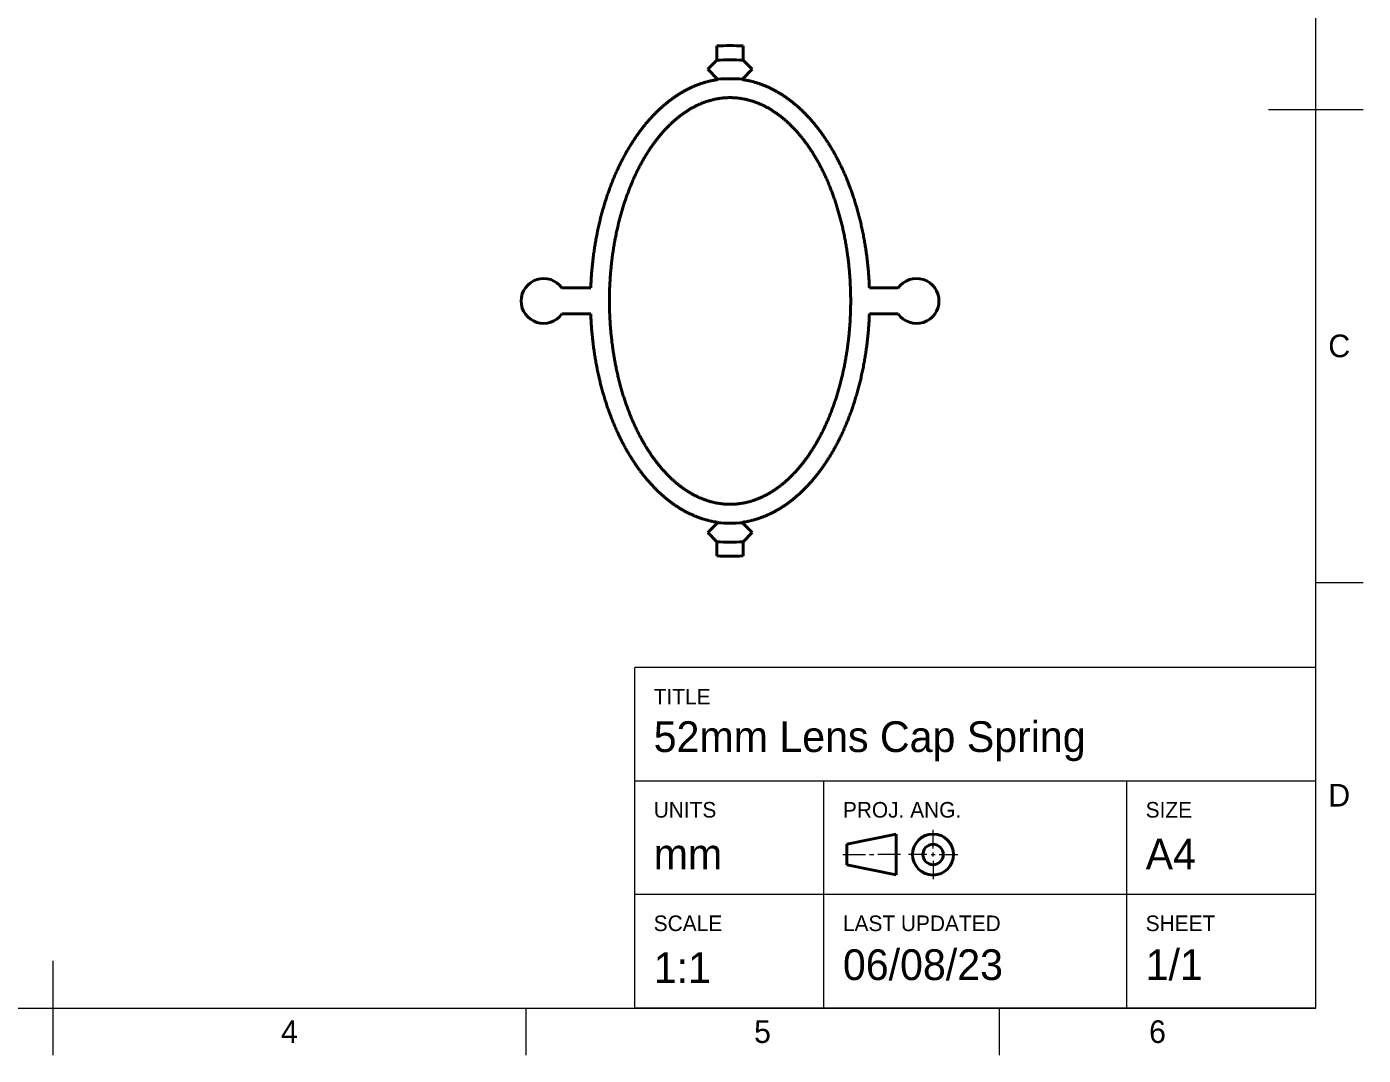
# Model space of a CAD drawing. Header units: millimetres. Extents: x 15 to 292, y 5 to 205.
# Drawn here: x 150.7 to 292, y 5 to 113.8 of the extents above; entities that cross this region are included whole.
import ezdxf

# ---------------------------------------------------------------- set-up
doc = ezdxf.new("R2010")
doc.units = ezdxf.units.MM
doc.layers.add('Border', color=7, linetype='Continuous')
doc.layers.add('Geometries', color=7, linetype='Continuous')
doc.styles.add('Shapr0', font='txt', dxfattribs={"height": 2.3925})
doc.styles.add('Shapr1', font='txt', dxfattribs={"height": 2.3925})

# ---------------------------------------------------------------- blocks, each defined once
blk = doc.blocks.new('*U12')
at = {"layer": 'Border', "linetype": 'Continuous', "lineweight": 15}
for p, q in [((287, 46), (215, 46)), ((215, 10), (215, 46)), ((287, 10), (287, 46)), ((287, 34), (215, 34)), ((235, 10), (235, 34)), ((267, 10), (267, 34)), ((246.53, 26.88), (246.53, 28.83)), ((237, 26.23), (239.38, 26.23)), ((239.82, 26.23), (240.25, 26.23)), ((243.07, 26.23), (240.68, 26.23)), ((245.88, 26.23), (243.93, 26.23)), ((246.32, 26.23), (246.75, 26.23)), ((246.53, 26.02), (246.53, 26.45)), ((246.53, 25.58), (246.53, 23.63)), ((247.18, 26.23), (249.13, 26.23)), ((287, 22), (215, 22)), ((287, 10), (215, 10))]:
    blk.add_line(p, q, dxfattribs=at)
at = {"layer": 'Border', "linetype": 'Continuous', "lineweight": 40}
for p, q in [((237.43, 27.32), (242.63, 28.4)), ((242.63, 28.4), (242.63, 24.07)), ((237.43, 27.32), (237.43, 25.15)), ((237.43, 25.15), (242.63, 24.07))]:
    blk.add_line(p, q, dxfattribs=at)
for radius in [2.17, 1.08]:
    blk.add_circle((246.53, 26.23), radius, dxfattribs=at)

msp = doc.modelspace()

# ---------------------------------------------------------------- linework, layer by layer
at = {"layer": 'Border', "linetype": 'Continuous', "lineweight": 15}
for p, q in [((287, 10), (287, 200)), ((282, 105), (292, 105)), ((287, 55), (292, 55)), ((153.5, 15), (153.5, 5)), ((20, 10), (287, 10)), ((203.5, 10), (203.5, 5)), ((253.5, 10), (253.5, 5))]:
    msp.add_line(p, q, dxfattribs=at)
at = {"layer": 'Geometries', "linetype": 'Continuous', "lineweight": 40}
for p, q in [((223.679, 110.231), (223.679, 111.733)), ((226.462, 110.231), (226.462, 111.733)), ((222.717, 109.269), (223.679, 110.231)), ((227.424, 109.269), (226.462, 110.231)), ((222.717, 109.269), (223.754, 108.232)), ((227.424, 109.269), (226.387, 108.232)), ((223.754, 108.232), (223.754, 108.176)), ((226.387, 108.232), (226.387, 108.176)), ((207.297, 86.144), (210.346, 86.144)), ((242.844, 86.144), (239.795, 86.144)), ((207.297, 83.394), (210.346, 83.394)), ((242.844, 83.394), (239.795, 83.394)), ((222.717, 60.269), (223.754, 61.306)), ((223.754, 61.306), (223.754, 61.363)), ((226.387, 61.306), (226.387, 61.363)), ((227.424, 60.269), (226.387, 61.306)), ((222.717, 60.269), (223.679, 59.307)), ((227.424, 60.269), (226.462, 59.307)), ((223.679, 59.307), (223.679, 57.805)), ((226.462, 59.307), (226.462, 57.805))]:
    msp.add_line(p, q, dxfattribs=at)
at = {"layer": 'Geometries', "linetype": 'Continuous', "lineweight": 40, "flags": 128}
for points in [[(210.346, 86.144), (210.352, 86.304), (210.359, 86.464), (210.366, 86.624), (210.375, 86.783), (210.384, 86.943), (210.393, 87.102), (210.404, 87.261), (210.414, 87.42), (210.427, 87.586), (210.44, 87.752), (210.453, 87.918), (210.468, 88.084), (210.483, 88.249), (210.499, 88.414), (210.516, 88.579), (210.533, 88.744), (210.551, 88.908), (210.57, 89.072), (210.589, 89.236), (210.609, 89.399), (210.629, 89.553), (210.649, 89.706), (210.67, 89.859), (210.692, 90.011), (210.714, 90.164), (210.735, 90.302), (210.756, 90.44), (210.778, 90.577), (210.8, 90.715), (210.823, 90.851), (210.846, 90.988), (210.87, 91.124), (210.897, 91.274), (210.924, 91.423), (210.952, 91.571), (210.98, 91.719), (211.009, 91.867), (211.039, 92.014), (211.069, 92.161), (211.1, 92.308), (211.131, 92.453), (211.163, 92.599), (211.195, 92.741), (211.227, 92.883), (211.26, 93.024), (211.294, 93.165), (211.325, 93.295), (211.357, 93.424), (211.389, 93.553), (211.422, 93.682), (211.455, 93.81), (211.489, 93.937), (211.523, 94.064), (211.561, 94.204), (211.6, 94.342), (211.639, 94.48), (211.678, 94.618), (211.718, 94.755), (211.759, 94.891), (211.8, 95.027), (211.841, 95.162), (211.883, 95.296), (211.925, 95.43), (211.968, 95.561), (212.01, 95.691), (212.053, 95.821), (212.097, 95.95), (212.134, 96.058), (212.171, 96.167), (212.209, 96.275), (212.247, 96.382), (212.286, 96.489), (212.324, 96.596), (212.37, 96.721), (212.417, 96.845), (212.464, 96.969), (212.511, 97.092), (212.553, 97.201), (212.596, 97.31), (212.639, 97.418), (212.683, 97.526), (212.726, 97.633), (212.77, 97.739), (212.815, 97.845), (212.859, 97.95), (212.906, 98.059), (212.952, 98.167), (212.999, 98.275), (213.047, 98.381), (213.094, 98.488), (213.142, 98.593), (213.191, 98.698), (213.235, 98.794), (213.28, 98.889), (213.325, 98.984), (213.37, 99.078), (213.415, 99.172), (213.461, 99.265), (213.506, 99.357), (213.552, 99.449), (213.599, 99.541), (213.645, 99.632), (213.692, 99.722), (213.738, 99.812), (213.794, 99.918), (213.849, 100.022), (213.905, 100.126), (213.962, 100.229), (214.009, 100.316), (214.058, 100.402), (214.106, 100.488), (214.154, 100.573), (214.203, 100.658), (214.251, 100.742), (214.309, 100.841), (214.367, 100.939), (214.425, 101.036), (214.483, 101.132), (214.536, 101.217), (214.588, 101.302), (214.64, 101.386), (214.693, 101.47), (214.746, 101.553), (214.799, 101.635), (214.852, 101.717), (214.905, 101.798), (214.966, 101.89), (215.028, 101.981), (215.089, 102.071), (215.15, 102.161), (215.212, 102.249), (215.273, 102.336), (215.333, 102.421), (215.394, 102.506), (215.455, 102.59), (215.518, 102.675), (215.581, 102.76), (215.643, 102.843), (215.706, 102.926), (215.769, 103.008), (215.832, 103.089), (215.895, 103.17), (215.959, 103.249), (216.022, 103.328), (216.086, 103.407), (216.149, 103.484), (216.213, 103.561), (216.277, 103.637), (216.341, 103.712), (216.399, 103.78), (216.458, 103.848), (216.517, 103.915), (216.576, 103.981), (216.635, 104.047), (216.694, 104.112), (216.752, 104.176), (216.81, 104.239), (216.869, 104.301), (216.927, 104.363), (216.986, 104.425), (217.044, 104.486), (217.103, 104.546), (217.167, 104.611), (217.232, 104.676), (217.296, 104.74), (217.361, 104.804), (217.425, 104.866), (217.49, 104.928), (217.554, 104.99), (217.619, 105.05), (217.684, 105.11), (217.748, 105.169), (217.812, 105.227), (217.875, 105.283), (217.938, 105.34), (218.002, 105.395), (218.066, 105.451), (218.131, 105.506), (218.195, 105.561), (218.26, 105.614), (218.324, 105.667), (218.388, 105.719), (218.451, 105.77), (218.514, 105.82), (218.577, 105.87), (218.642, 105.92), (218.706, 105.969), (218.77, 106.018), (218.834, 106.066), (218.899, 106.113), (218.963, 106.16), (219.027, 106.206), (219.091, 106.252), (219.155, 106.297), (219.218, 106.341), (219.282, 106.384), (219.346, 106.427), (219.408, 106.469), (219.471, 106.51), (219.533, 106.55), (219.595, 106.59), (219.658, 106.63), (219.722, 106.67), (219.785, 106.709), (219.848, 106.747), (219.911, 106.785), (219.974, 106.822), (220.037, 106.859), (220.11, 106.901), (220.183, 106.942), (220.256, 106.982), (220.329, 107.022), (220.402, 107.061), (220.474, 107.099), (220.542, 107.135), (220.611, 107.169), (220.679, 107.203), (220.746, 107.237), (220.814, 107.27), (220.882, 107.302), (220.951, 107.334), (221.019, 107.365), (221.087, 107.396), (221.154, 107.426), (221.222, 107.455), (221.29, 107.484), (221.357, 107.512), (221.427, 107.541), (221.497, 107.569), (221.567, 107.597), (221.637, 107.624), (221.707, 107.65), (221.776, 107.676), (221.845, 107.701), (221.914, 107.725), (221.983, 107.749), (222.052, 107.772), (222.12, 107.794), (222.188, 107.816), (222.253, 107.837), (222.317, 107.856), (222.38, 107.875), (222.444, 107.894), (222.507, 107.912), (222.575, 107.93), (222.641, 107.949), (222.708, 107.966), (222.775, 107.983), (222.841, 107.999), (222.907, 108.015), (222.969, 108.03), (223.031, 108.044), (223.093, 108.057), (223.154, 108.07), (223.215, 108.083), (223.284, 108.096), (223.351, 108.109), (223.419, 108.122), (223.487, 108.133), (223.554, 108.145), (223.621, 108.156), (223.688, 108.166), (223.754, 108.176)], [(239.795, 86.144), (239.789, 86.304), (239.782, 86.464), (239.774, 86.624), (239.766, 86.783), (239.757, 86.943), (239.748, 87.102), (239.737, 87.261), (239.726, 87.42), (239.714, 87.586), (239.701, 87.752), (239.687, 87.918), (239.673, 88.084), (239.658, 88.249), (239.642, 88.414), (239.625, 88.579), (239.608, 88.744), (239.59, 88.908), (239.571, 89.072), (239.552, 89.236), (239.531, 89.399), (239.512, 89.553), (239.491, 89.706), (239.47, 89.859), (239.449, 90.011), (239.426, 90.164), (239.406, 90.302), (239.385, 90.44), (239.363, 90.577), (239.341, 90.715), (239.318, 90.851), (239.295, 90.988), (239.271, 91.124), (239.244, 91.274), (239.217, 91.423), (239.189, 91.571), (239.161, 91.719), (239.131, 91.867), (239.102, 92.014), (239.072, 92.161), (239.041, 92.308), (239.01, 92.453), (238.978, 92.599), (238.946, 92.741), (238.913, 92.883), (238.88, 93.024), (238.847, 93.165), (238.816, 93.295), (238.784, 93.424), (238.751, 93.553), (238.718, 93.682), (238.685, 93.81), (238.652, 93.937), (238.618, 94.064), (238.58, 94.204), (238.541, 94.342), (238.502, 94.48), (238.463, 94.618), (238.423, 94.755), (238.382, 94.891), (238.341, 95.027), (238.3, 95.162), (238.258, 95.296), (238.215, 95.43), (238.173, 95.561), (238.131, 95.691), (238.088, 95.821), (238.044, 95.95), (238.007, 96.058), (237.969, 96.167), (237.932, 96.275), (237.893, 96.382), (237.855, 96.489), (237.816, 96.596), (237.77, 96.721), (237.724, 96.845), (237.677, 96.969), (237.63, 97.092), (237.587, 97.201), (237.545, 97.31), (237.502, 97.418), (237.458, 97.526), (237.414, 97.633), (237.37, 97.739), (237.326, 97.845), (237.282, 97.95), (237.235, 98.059), (237.188, 98.167), (237.141, 98.275), (237.094, 98.381), (237.046, 98.488), (236.998, 98.593), (236.95, 98.698), (236.906, 98.794), (236.861, 98.889), (236.816, 98.984), (236.771, 99.078), (236.726, 99.172), (236.68, 99.265), (236.634, 99.357), (236.588, 99.449), (236.542, 99.541), (236.496, 99.632), (236.449, 99.722), (236.402, 99.812), (236.347, 99.918), (236.291, 100.022), (236.235, 100.126), (236.179, 100.229), (236.131, 100.316), (236.083, 100.402), (236.035, 100.488), (235.987, 100.573), (235.938, 100.658), (235.889, 100.742), (235.832, 100.841), (235.774, 100.939), (235.716, 101.036), (235.657, 101.132), (235.605, 101.217), (235.553, 101.302), (235.5, 101.386), (235.448, 101.47), (235.395, 101.553), (235.342, 101.635), (235.289, 101.717), (235.235, 101.798), (235.174, 101.89), (235.113, 101.981), (235.052, 102.071), (234.99, 102.161), (234.929, 102.249), (234.868, 102.336), (234.807, 102.421), (234.746, 102.506), (234.685, 102.59), (234.623, 102.675), (234.56, 102.76), (234.497, 102.843), (234.435, 102.926), (234.372, 103.008), (234.308, 103.089), (234.245, 103.17), (234.182, 103.249), (234.118, 103.328), (234.055, 103.407), (233.991, 103.484), (233.928, 103.561), (233.864, 103.637), (233.8, 103.712), (233.741, 103.78), (233.683, 103.848), (233.624, 103.915), (233.565, 103.981), (233.506, 104.047), (233.447, 104.112), (233.389, 104.176), (233.33, 104.239), (233.272, 104.301), (233.214, 104.363), (233.155, 104.425), (233.097, 104.486), (233.038, 104.546), (232.974, 104.611), (232.909, 104.676), (232.845, 104.74), (232.78, 104.804), (232.715, 104.866), (232.651, 104.928), (232.586, 104.99), (232.522, 105.05), (232.457, 105.11), (232.393, 105.169), (232.329, 105.227), (232.266, 105.283), (232.202, 105.34), (232.139, 105.395), (232.074, 105.451), (232.01, 105.506), (231.945, 105.561), (231.881, 105.614), (231.816, 105.667), (231.753, 105.719), (231.69, 105.77), (231.627, 105.82), (231.564, 105.87), (231.499, 105.92), (231.435, 105.969), (231.371, 106.018), (231.306, 106.066), (231.242, 106.113), (231.178, 106.16), (231.114, 106.206), (231.05, 106.252), (230.986, 106.297), (230.922, 106.341), (230.859, 106.384), (230.795, 106.427), (230.732, 106.469), (230.67, 106.51), (230.608, 106.55), (230.546, 106.59), (230.482, 106.63), (230.419, 106.67), (230.356, 106.709), (230.293, 106.747), (230.23, 106.785), (230.167, 106.822), (230.104, 106.859), (230.03, 106.901), (229.957, 106.942), (229.884, 106.982), (229.812, 107.022), (229.739, 107.061), (229.666, 107.099), (229.598, 107.135), (229.53, 107.169), (229.462, 107.203), (229.394, 107.237), (229.327, 107.27), (229.258, 107.302), (229.19, 107.334), (229.122, 107.365), (229.054, 107.396), (228.986, 107.426), (228.919, 107.455), (228.851, 107.484), (228.784, 107.512), (228.714, 107.541), (228.643, 107.569), (228.573, 107.597), (228.504, 107.624), (228.434, 107.65), (228.365, 107.676), (228.295, 107.701), (228.226, 107.725), (228.158, 107.749), (228.089, 107.772), (228.02, 107.794), (227.952, 107.816), (227.888, 107.837), (227.824, 107.856), (227.76, 107.875), (227.697, 107.894), (227.633, 107.912), (227.566, 107.93), (227.499, 107.949), (227.433, 107.966), (227.366, 107.983), (227.3, 107.999), (227.234, 108.015), (227.172, 108.03), (227.11, 108.044), (227.048, 108.057), (226.987, 108.07), (226.925, 108.083), (226.857, 108.096), (226.789, 108.109), (226.722, 108.122), (226.654, 108.133), (226.587, 108.145), (226.52, 108.156), (226.453, 108.166), (226.387, 108.176)], [(225.07, 63.269), (225.012, 63.27), (224.953, 63.27), (224.894, 63.271), (224.834, 63.273), (224.774, 63.275), (224.714, 63.278), (224.658, 63.281), (224.601, 63.284), (224.543, 63.288), (224.486, 63.292), (224.428, 63.297), (224.37, 63.302), (224.312, 63.307), (224.253, 63.314), (224.195, 63.32), (224.136, 63.327), (224.078, 63.335), (224.019, 63.343), (223.961, 63.351), (223.902, 63.36), (223.842, 63.369), (223.781, 63.379), (223.721, 63.39), (223.66, 63.401), (223.599, 63.413), (223.539, 63.425), (223.479, 63.438), (223.418, 63.451), (223.357, 63.464), (223.295, 63.479), (223.232, 63.494), (223.17, 63.51), (223.107, 63.526), (223.044, 63.543), (222.98, 63.56), (222.917, 63.578), (222.853, 63.597), (222.789, 63.616), (222.725, 63.636), (222.661, 63.657), (222.596, 63.678), (222.533, 63.7), (222.469, 63.722), (222.405, 63.744), (222.341, 63.768), (222.275, 63.792), (222.209, 63.818), (222.143, 63.844), (222.077, 63.87), (222.01, 63.898), (221.944, 63.926), (221.877, 63.955), (221.818, 63.98), (221.759, 64.007), (221.701, 64.034), (221.641, 64.061), (221.582, 64.09), (221.523, 64.118), (221.463, 64.148), (221.404, 64.177), (221.341, 64.209), (221.279, 64.242), (221.216, 64.275), (221.153, 64.309), (221.09, 64.344), (221.026, 64.379), (220.969, 64.412), (220.911, 64.445), (220.854, 64.479), (220.796, 64.514), (220.738, 64.549), (220.68, 64.584), (220.625, 64.618), (220.57, 64.653), (220.515, 64.688), (220.46, 64.724), (220.405, 64.76), (220.35, 64.797), (220.295, 64.834), (220.24, 64.872), (220.184, 64.911), (220.129, 64.95), (220.075, 64.989), (220.02, 65.028), (219.965, 65.068), (219.911, 65.108), (219.855, 65.15), (219.799, 65.193), (219.743, 65.236), (219.688, 65.279), (219.632, 65.324), (219.577, 65.368), (219.522, 65.412), (219.467, 65.457), (219.412, 65.503), (219.355, 65.55), (219.299, 65.598), (219.243, 65.647), (219.186, 65.696), (219.13, 65.745), (219.074, 65.796), (219.017, 65.847), (218.961, 65.898), (218.905, 65.95), (218.849, 66.003), (218.792, 66.056), (218.736, 66.11), (218.681, 66.164), (218.625, 66.218), (218.57, 66.273), (218.515, 66.329), (218.458, 66.386), (218.402, 66.444), (218.346, 66.503), (218.289, 66.562), (218.233, 66.622), (218.177, 66.683), (218.12, 66.745), (218.064, 66.807), (218.008, 66.869), (217.952, 66.933), (217.895, 66.997), (217.839, 67.062), (217.783, 67.127), (217.727, 67.193), (217.676, 67.254), (217.625, 67.316), (217.574, 67.379), (217.522, 67.442), (217.471, 67.505), (217.42, 67.569), (217.37, 67.633), (217.32, 67.698), (217.27, 67.763), (217.22, 67.829), (217.17, 67.895), (217.12, 67.96), (217.071, 68.027), (217.023, 68.093), (216.974, 68.161), (216.924, 68.23), (216.874, 68.3), (216.825, 68.37), (216.775, 68.442), (216.726, 68.513), (216.677, 68.585), (216.628, 68.658), (216.579, 68.732), (216.53, 68.806), (216.481, 68.88), (216.432, 68.956), (216.384, 69.031), (216.335, 69.108), (216.287, 69.185), (216.234, 69.27), (216.181, 69.356), (216.128, 69.443), (216.076, 69.531), (216.024, 69.619), (215.976, 69.7), (215.929, 69.782), (215.882, 69.864), (215.835, 69.946), (215.788, 70.03), (215.742, 70.114), (215.695, 70.198), (215.644, 70.292), (215.594, 70.386), (215.543, 70.481), (215.493, 70.577), (215.443, 70.673), (215.393, 70.771), (215.344, 70.869), (215.294, 70.967), (215.245, 71.067), (215.197, 71.167), (215.149, 71.266), (215.101, 71.365), (215.054, 71.466), (215.007, 71.567), (214.964, 71.661), (214.921, 71.756), (214.879, 71.851), (214.836, 71.947), (214.794, 72.043), (214.752, 72.14), (214.71, 72.238), (214.664, 72.346), (214.619, 72.455), (214.574, 72.564), (214.529, 72.674), (214.485, 72.785), (214.441, 72.896), (214.397, 73.008), (214.354, 73.121), (214.311, 73.234), (214.268, 73.348), (214.226, 73.461), (214.185, 73.574), (214.144, 73.688), (214.104, 73.803), (214.063, 73.92), (214.022, 74.038), (213.982, 74.157), (213.942, 74.276), (213.903, 74.396), (213.864, 74.514), (213.826, 74.633), (213.789, 74.752), (213.752, 74.872), (213.714, 74.995), (213.677, 75.119), (213.64, 75.243), (213.604, 75.368), (213.568, 75.493), (213.533, 75.619), (213.498, 75.746), (213.461, 75.881), (213.425, 76.016), (213.389, 76.152), (213.354, 76.288), (213.32, 76.425), (213.286, 76.563), (213.254, 76.693), (213.223, 76.824), (213.192, 76.955), (213.162, 77.087), (213.132, 77.219), (213.103, 77.352), (213.074, 77.485), (213.046, 77.619), (213.018, 77.753), (212.991, 77.888), (212.965, 78.02), (212.939, 78.153), (212.914, 78.287), (212.889, 78.421), (212.864, 78.558), (212.84, 78.695), (212.816, 78.832), (212.793, 78.97), (212.77, 79.109), (212.748, 79.245), (212.727, 79.382), (212.706, 79.518), (212.686, 79.656), (212.666, 79.796), (212.647, 79.937), (212.628, 80.078), (212.609, 80.219), (212.591, 80.361), (212.574, 80.503), (212.557, 80.646), (212.541, 80.788), (212.525, 80.93), (212.51, 81.073), (212.496, 81.216), (212.482, 81.36), (212.469, 81.501), (212.456, 81.642), (212.444, 81.783), (212.432, 81.925), (212.421, 82.07), (212.411, 82.214), (212.401, 82.359), (212.391, 82.505), (212.382, 82.65), (212.374, 82.796), (212.367, 82.941), (212.359, 83.087), (212.353, 83.233), (212.347, 83.379), (212.342, 83.525), (212.337, 83.671), (212.333, 83.817), (212.329, 83.964), (212.326, 84.125), (212.324, 84.286), (212.322, 84.447), (212.321, 84.608), (212.32, 84.769), (212.321, 84.938), (212.322, 85.108), (212.324, 85.277), (212.327, 85.446), (212.33, 85.615), (212.335, 85.784), (212.34, 85.953), (212.345, 86.107), (212.351, 86.262), (212.358, 86.416), (212.365, 86.57), (212.373, 86.725), (212.382, 86.879), (212.391, 87.033), (212.401, 87.186), (212.412, 87.34), (212.423, 87.493), (212.435, 87.646), (212.448, 87.799), (212.46, 87.943), (212.473, 88.087), (212.487, 88.23), (212.501, 88.373), (212.515, 88.516), (212.532, 88.668), (212.549, 88.819), (212.566, 88.969), (212.584, 89.12), (212.603, 89.27), (212.622, 89.42), (212.641, 89.561), (212.66, 89.701), (212.68, 89.841), (212.701, 89.981), (212.722, 90.121), (212.743, 90.26), (212.765, 90.399), (212.788, 90.537), (212.811, 90.675), (212.834, 90.813), (212.858, 90.948), (212.882, 91.082), (212.907, 91.216), (212.932, 91.35), (212.96, 91.494), (212.988, 91.637), (213.017, 91.78), (213.047, 91.922), (213.077, 92.064), (213.107, 92.205), (213.137, 92.338), (213.166, 92.47), (213.197, 92.602), (213.227, 92.733), (213.259, 92.864), (213.29, 92.994), (213.322, 93.124), (213.355, 93.253), (213.388, 93.382), (213.421, 93.51), (213.455, 93.635), (213.489, 93.76), (213.523, 93.884), (213.557, 94.007), (213.593, 94.133), (213.629, 94.257), (213.666, 94.382), (213.703, 94.505), (213.74, 94.628), (213.777, 94.748), (213.814, 94.868), (213.852, 94.987), (213.89, 95.106), (213.93, 95.226), (213.97, 95.345), (214.01, 95.464), (214.05, 95.583), (214.091, 95.701), (214.133, 95.818), (214.174, 95.934), (214.212, 96.039), (214.251, 96.144), (214.289, 96.248), (214.328, 96.351), (214.368, 96.454), (214.407, 96.556), (214.447, 96.658), (214.491, 96.769), (214.536, 96.88), (214.58, 96.99), (214.625, 97.099), (214.671, 97.208), (214.716, 97.316), (214.762, 97.423), (214.809, 97.529), (214.855, 97.635), (214.902, 97.74), (214.948, 97.843), (214.995, 97.945), (215.042, 98.046), (215.089, 98.147), (215.137, 98.248), (215.186, 98.349), (215.234, 98.45), (215.283, 98.549), (215.333, 98.648), (215.381, 98.744), (215.43, 98.84), (215.479, 98.935), (215.528, 99.029), (215.579, 99.125), (215.63, 99.22), (215.68, 99.314), (215.732, 99.407), (215.783, 99.499), (215.834, 99.591), (215.886, 99.683), (215.938, 99.773), (215.99, 99.862), (216.042, 99.951), (216.095, 100.039), (216.147, 100.126), (216.199, 100.211), (216.251, 100.296), (216.303, 100.379), (216.355, 100.462), (216.409, 100.546), (216.462, 100.63), (216.516, 100.712), (216.57, 100.794), (216.624, 100.875), (216.678, 100.955), (216.732, 101.035), (216.787, 101.114), (216.841, 101.192), (216.896, 101.269), (216.951, 101.346), (217.006, 101.422), (217.061, 101.497), (217.116, 101.572), (217.166, 101.64), (217.217, 101.707), (217.268, 101.773), (217.319, 101.839), (217.369, 101.905), (217.42, 101.969), (217.471, 102.033), (217.521, 102.095), (217.572, 102.158), (217.622, 102.219), (217.673, 102.28), (217.722, 102.34), (217.772, 102.399), (217.822, 102.457), (217.872, 102.515), (217.931, 102.583), (217.991, 102.65), (218.05, 102.717), (218.11, 102.783), (218.169, 102.848), (218.229, 102.912), (218.289, 102.976), (218.348, 103.038), (218.408, 103.1), (218.468, 103.162), (218.527, 103.222), (218.587, 103.282), (218.643, 103.338), (218.7, 103.393), (218.756, 103.447), (218.812, 103.501), (218.869, 103.554), (218.928, 103.61), (218.988, 103.665), (219.048, 103.719), (219.107, 103.773), (219.167, 103.826), (219.227, 103.878), (219.283, 103.927), (219.339, 103.975), (219.395, 104.022), (219.451, 104.069), (219.507, 104.115), (219.563, 104.16), (219.619, 104.205), (219.675, 104.249), (219.731, 104.293), (219.787, 104.336), (219.841, 104.378), (219.896, 104.419), (219.951, 104.46), (220.005, 104.5), (220.064, 104.543), (220.123, 104.585), (220.182, 104.626), (220.241, 104.667), (220.299, 104.707), (220.358, 104.747), (220.413, 104.784), (220.468, 104.82), (220.523, 104.855), (220.578, 104.891), (220.633, 104.925), (220.694, 104.963), (220.755, 105), (220.816, 105.037), (220.877, 105.073), (220.937, 105.108), (220.998, 105.143), (221.058, 105.177), (221.118, 105.211), (221.179, 105.243), (221.239, 105.276), (221.299, 105.307), (221.359, 105.338), (221.418, 105.368), (221.478, 105.398), (221.537, 105.427), (221.597, 105.456), (221.658, 105.485), (221.72, 105.514), (221.782, 105.542), (221.844, 105.569), (221.905, 105.596), (221.966, 105.622), (222.033, 105.65), (222.099, 105.677), (222.165, 105.704), (222.231, 105.729), (222.296, 105.754), (222.361, 105.778), (222.425, 105.801), (222.489, 105.824), (222.552, 105.846), (222.617, 105.868), (222.682, 105.889), (222.746, 105.909), (222.81, 105.929), (222.874, 105.948), (222.938, 105.967), (223.002, 105.984), (223.065, 106.002), (223.128, 106.018), (223.191, 106.034), (223.253, 106.05), (223.316, 106.065), (223.378, 106.079), (223.44, 106.093), (223.508, 106.107), (223.576, 106.121), (223.643, 106.134), (223.71, 106.147), (223.777, 106.158), (223.847, 106.17), (223.917, 106.181), (223.987, 106.192), (224.057, 106.201), (224.126, 106.21), (224.195, 106.219), (224.26, 106.226), (224.324, 106.232), (224.388, 106.239), (224.452, 106.244), (224.516, 106.249), (224.579, 106.253), (224.642, 106.257), (224.705, 106.26), (224.767, 106.263), (224.829, 106.265), (224.89, 106.267), (224.95, 106.268), (225.01, 106.269), (225.07, 106.269)], [(225.07, 63.269), (225.129, 63.27), (225.188, 63.27), (225.247, 63.271), (225.307, 63.273), (225.366, 63.275), (225.426, 63.278), (225.483, 63.281), (225.54, 63.284), (225.597, 63.288), (225.655, 63.292), (225.713, 63.297), (225.771, 63.302), (225.829, 63.307), (225.887, 63.314), (225.946, 63.32), (226.005, 63.327), (226.063, 63.335), (226.122, 63.343), (226.18, 63.351), (226.239, 63.36), (226.299, 63.369), (226.359, 63.379), (226.42, 63.39), (226.481, 63.401), (226.542, 63.413), (226.602, 63.425), (226.662, 63.438), (226.723, 63.451), (226.784, 63.464), (226.846, 63.479), (226.908, 63.494), (226.971, 63.51), (227.034, 63.526), (227.097, 63.543), (227.16, 63.56), (227.224, 63.578), (227.288, 63.597), (227.352, 63.616), (227.416, 63.636), (227.48, 63.657), (227.545, 63.678), (227.608, 63.7), (227.672, 63.722), (227.736, 63.744), (227.8, 63.768), (227.866, 63.792), (227.932, 63.818), (227.998, 63.844), (228.064, 63.87), (228.13, 63.898), (228.197, 63.926), (228.264, 63.955), (228.323, 63.98), (228.381, 64.007), (228.44, 64.034), (228.499, 64.061), (228.558, 64.09), (228.618, 64.118), (228.677, 64.148), (228.737, 64.177), (228.799, 64.209), (228.862, 64.242), (228.925, 64.275), (228.988, 64.309), (229.051, 64.344), (229.114, 64.379), (229.172, 64.412), (229.229, 64.445), (229.287, 64.479), (229.345, 64.514), (229.403, 64.549), (229.461, 64.584), (229.516, 64.618), (229.57, 64.653), (229.625, 64.688), (229.68, 64.724), (229.735, 64.76), (229.79, 64.797), (229.846, 64.834), (229.901, 64.872), (229.956, 64.911), (230.012, 64.95), (230.066, 64.989), (230.121, 65.028), (230.175, 65.068), (230.23, 65.108), (230.286, 65.15), (230.342, 65.193), (230.397, 65.236), (230.453, 65.279), (230.509, 65.324), (230.564, 65.368), (230.619, 65.412), (230.674, 65.457), (230.729, 65.503), (230.785, 65.55), (230.842, 65.598), (230.898, 65.647), (230.954, 65.696), (231.011, 65.745), (231.067, 65.796), (231.123, 65.847), (231.18, 65.898), (231.236, 65.95), (231.292, 66.003), (231.348, 66.056), (231.405, 66.11), (231.46, 66.164), (231.515, 66.218), (231.571, 66.273), (231.626, 66.329), (231.682, 66.386), (231.739, 66.444), (231.795, 66.503), (231.852, 66.562), (231.908, 66.622), (231.964, 66.683), (232.021, 66.745), (232.077, 66.807), (232.133, 66.869), (232.189, 66.933), (232.245, 66.997), (232.301, 67.062), (232.357, 67.127), (232.413, 67.193), (232.465, 67.254), (232.516, 67.316), (232.567, 67.379), (232.618, 67.442), (232.669, 67.505), (232.72, 67.569), (232.771, 67.633), (232.821, 67.698), (232.871, 67.763), (232.921, 67.829), (232.971, 67.895), (233.02, 67.96), (233.069, 68.027), (233.118, 68.093), (233.167, 68.161), (233.217, 68.23), (233.266, 68.3), (233.316, 68.37), (233.365, 68.442), (233.415, 68.513), (233.464, 68.585), (233.513, 68.658), (233.562, 68.732), (233.611, 68.806), (233.66, 68.88), (233.708, 68.956), (233.757, 69.031), (233.805, 69.108), (233.854, 69.185), (233.907, 69.27), (233.96, 69.356), (234.012, 69.443), (234.065, 69.531), (234.117, 69.619), (234.164, 69.7), (234.212, 69.782), (234.259, 69.864), (234.306, 69.946), (234.352, 70.03), (234.399, 70.114), (234.446, 70.198), (234.496, 70.292), (234.547, 70.386), (234.598, 70.481), (234.648, 70.577), (234.698, 70.673), (234.747, 70.771), (234.797, 70.869), (234.846, 70.967), (234.895, 71.067), (234.944, 71.167), (234.992, 71.266), (235.039, 71.365), (235.086, 71.466), (235.133, 71.567), (235.176, 71.661), (235.219, 71.756), (235.262, 71.851), (235.305, 71.947), (235.347, 72.043), (235.389, 72.14), (235.431, 72.238), (235.476, 72.346), (235.522, 72.455), (235.567, 72.564), (235.611, 72.674), (235.656, 72.785), (235.7, 72.896), (235.744, 73.008), (235.787, 73.121), (235.83, 73.234), (235.873, 73.348), (235.914, 73.461), (235.956, 73.574), (235.997, 73.688), (236.037, 73.803), (236.078, 73.92), (236.119, 74.038), (236.159, 74.157), (236.199, 74.276), (236.238, 74.396), (236.276, 74.514), (236.314, 74.633), (236.352, 74.752), (236.389, 74.872), (236.427, 74.995), (236.464, 75.119), (236.501, 75.243), (236.537, 75.368), (236.573, 75.493), (236.608, 75.619), (236.643, 75.746), (236.68, 75.881), (236.716, 76.016), (236.751, 76.152), (236.786, 76.288), (236.821, 76.425), (236.855, 76.563), (236.887, 76.693), (236.918, 76.824), (236.948, 76.955), (236.979, 77.087), (237.008, 77.219), (237.038, 77.352), (237.066, 77.485), (237.095, 77.619), (237.122, 77.753), (237.15, 77.888), (237.176, 78.02), (237.202, 78.153), (237.227, 78.287), (237.252, 78.421), (237.277, 78.558), (237.301, 78.695), (237.325, 78.832), (237.348, 78.97), (237.371, 79.109), (237.392, 79.245), (237.414, 79.382), (237.434, 79.518), (237.454, 79.656), (237.475, 79.796), (237.494, 79.937), (237.513, 80.078), (237.532, 80.219), (237.55, 80.361), (237.567, 80.503), (237.584, 80.646), (237.6, 80.788), (237.615, 80.93), (237.631, 81.073), (237.645, 81.216), (237.659, 81.36), (237.672, 81.501), (237.685, 81.642), (237.697, 81.783), (237.708, 81.925), (237.719, 82.07), (237.73, 82.214), (237.74, 82.359), (237.749, 82.505), (237.758, 82.65), (237.767, 82.796), (237.774, 82.941), (237.781, 83.087), (237.788, 83.233), (237.794, 83.379), (237.799, 83.525), (237.804, 83.671), (237.808, 83.817), (237.811, 83.964), (237.815, 84.125), (237.817, 84.286), (237.819, 84.447), (237.82, 84.608), (237.82, 84.769), (237.82, 84.938), (237.819, 85.108), (237.817, 85.277), (237.814, 85.446), (237.811, 85.615), (237.806, 85.784), (237.801, 85.953), (237.796, 86.107), (237.79, 86.262), (237.783, 86.416), (237.776, 86.57), (237.768, 86.725), (237.759, 86.879), (237.75, 87.033), (237.74, 87.186), (237.729, 87.34), (237.718, 87.493), (237.706, 87.646), (237.693, 87.799), (237.681, 87.943), (237.668, 88.087), (237.654, 88.23), (237.64, 88.373), (237.625, 88.516), (237.609, 88.668), (237.592, 88.819), (237.575, 88.969), (237.557, 89.12), (237.538, 89.27), (237.519, 89.42), (237.5, 89.561), (237.48, 89.701), (237.46, 89.841), (237.44, 89.981), (237.419, 90.121), (237.398, 90.26), (237.376, 90.399), (237.353, 90.537), (237.33, 90.675), (237.306, 90.813), (237.283, 90.948), (237.258, 91.082), (237.234, 91.216), (237.208, 91.35), (237.181, 91.494), (237.152, 91.637), (237.124, 91.78), (237.094, 91.922), (237.064, 92.064), (237.034, 92.205), (237.004, 92.338), (236.974, 92.47), (236.944, 92.602), (236.913, 92.733), (236.882, 92.864), (236.851, 92.994), (236.818, 93.124), (236.786, 93.253), (236.753, 93.382), (236.719, 93.51), (236.686, 93.635), (236.652, 93.76), (236.618, 93.884), (236.583, 94.007), (236.548, 94.133), (236.512, 94.257), (236.475, 94.382), (236.438, 94.505), (236.401, 94.628), (236.364, 94.748), (236.326, 94.868), (236.289, 94.987), (236.25, 95.106), (236.211, 95.226), (236.171, 95.345), (236.131, 95.464), (236.09, 95.583), (236.049, 95.701), (236.008, 95.818), (235.967, 95.934), (235.928, 96.039), (235.89, 96.144), (235.851, 96.248), (235.812, 96.351), (235.773, 96.454), (235.734, 96.556), (235.694, 96.658), (235.65, 96.769), (235.605, 96.88), (235.56, 96.99), (235.515, 97.099), (235.47, 97.208), (235.424, 97.316), (235.378, 97.423), (235.332, 97.529), (235.285, 97.635), (235.239, 97.74), (235.192, 97.843), (235.146, 97.945), (235.099, 98.046), (235.052, 98.147), (235.004, 98.248), (234.955, 98.349), (234.906, 98.45), (234.857, 98.549), (234.808, 98.648), (234.76, 98.744), (234.711, 98.84), (234.662, 98.935), (234.612, 99.029), (234.562, 99.125), (234.511, 99.22), (234.46, 99.314), (234.409, 99.407), (234.358, 99.499), (234.306, 99.591), (234.255, 99.683), (234.203, 99.773), (234.151, 99.862), (234.098, 99.951), (234.046, 100.039), (233.994, 100.126), (233.942, 100.211), (233.89, 100.296), (233.838, 100.379), (233.786, 100.462), (233.732, 100.546), (233.678, 100.63), (233.625, 100.712), (233.571, 100.794), (233.517, 100.875), (233.463, 100.955), (233.408, 101.035), (233.354, 101.114), (233.299, 101.192), (233.245, 101.269), (233.19, 101.346), (233.135, 101.422), (233.08, 101.497), (233.025, 101.572), (232.974, 101.64), (232.924, 101.707), (232.873, 101.773), (232.822, 101.839), (232.771, 101.905), (232.72, 101.969), (232.67, 102.033), (232.62, 102.095), (232.569, 102.158), (232.519, 102.219), (232.468, 102.28), (232.418, 102.34), (232.368, 102.399), (232.319, 102.457), (232.269, 102.515), (232.209, 102.583), (232.15, 102.65), (232.09, 102.717), (232.031, 102.783), (231.971, 102.848), (231.912, 102.912), (231.852, 102.976), (231.792, 103.038), (231.733, 103.1), (231.673, 103.162), (231.613, 103.222), (231.554, 103.282), (231.497, 103.338), (231.441, 103.393), (231.385, 103.447), (231.328, 103.501), (231.272, 103.554), (231.212, 103.61), (231.153, 103.665), (231.093, 103.719), (231.033, 103.773), (230.974, 103.826), (230.914, 103.878), (230.858, 103.927), (230.802, 103.975), (230.746, 104.022), (230.69, 104.069), (230.634, 104.115), (230.578, 104.16), (230.522, 104.205), (230.466, 104.249), (230.41, 104.293), (230.354, 104.336), (230.299, 104.378), (230.245, 104.419), (230.19, 104.46), (230.135, 104.5), (230.076, 104.543), (230.017, 104.585), (229.959, 104.626), (229.9, 104.667), (229.841, 104.707), (229.783, 104.747), (229.728, 104.784), (229.673, 104.82), (229.618, 104.855), (229.563, 104.891), (229.508, 104.925), (229.447, 104.963), (229.386, 105), (229.325, 105.037), (229.264, 105.073), (229.204, 105.108), (229.143, 105.143), (229.083, 105.177), (229.022, 105.211), (228.962, 105.243), (228.902, 105.276), (228.842, 105.307), (228.782, 105.338), (228.723, 105.368), (228.663, 105.398), (228.604, 105.427), (228.544, 105.456), (228.482, 105.485), (228.42, 105.514), (228.359, 105.542), (228.297, 105.569), (228.236, 105.596), (228.175, 105.622), (228.108, 105.65), (228.042, 105.677), (227.976, 105.704), (227.91, 105.729), (227.844, 105.754), (227.78, 105.778), (227.716, 105.801), (227.652, 105.824), (227.588, 105.846), (227.524, 105.868), (227.459, 105.889), (227.395, 105.909), (227.33, 105.929), (227.266, 105.948), (227.203, 105.967), (227.139, 105.984), (227.076, 106.002), (227.013, 106.018), (226.95, 106.034), (226.887, 106.05), (226.825, 106.065), (226.763, 106.079), (226.701, 106.093), (226.633, 106.107), (226.565, 106.121), (226.498, 106.134), (226.431, 106.147), (226.364, 106.158), (226.293, 106.17), (226.223, 106.181), (226.153, 106.192), (226.084, 106.201), (226.015, 106.21), (225.946, 106.219), (225.881, 106.226), (225.816, 106.232), (225.752, 106.239), (225.689, 106.244), (225.625, 106.249), (225.562, 106.253), (225.499, 106.257), (225.436, 106.26), (225.374, 106.263), (225.312, 106.265), (225.251, 106.267), (225.19, 106.268), (225.13, 106.269), (225.07, 106.269)], [(210.346, 83.394), (210.352, 83.234), (210.359, 83.075), (210.366, 82.915), (210.375, 82.755), (210.384, 82.596), (210.393, 82.437), (210.404, 82.278), (210.414, 82.119), (210.427, 81.952), (210.44, 81.786), (210.453, 81.62), (210.468, 81.455), (210.483, 81.289), (210.499, 81.124), (210.516, 80.959), (210.533, 80.795), (210.551, 80.631), (210.57, 80.467), (210.589, 80.303), (210.609, 80.14), (210.629, 79.986), (210.649, 79.833), (210.67, 79.68), (210.692, 79.527), (210.714, 79.375), (210.735, 79.237), (210.756, 79.099), (210.778, 78.961), (210.8, 78.824), (210.823, 78.687), (210.846, 78.551), (210.87, 78.414), (210.897, 78.265), (210.924, 78.116), (210.952, 77.967), (210.98, 77.819), (211.009, 77.671), (211.039, 77.524), (211.069, 77.377), (211.1, 77.231), (211.131, 77.085), (211.163, 76.94), (211.195, 76.798), (211.227, 76.656), (211.26, 76.515), (211.294, 76.374), (211.325, 76.244), (211.357, 76.115), (211.389, 75.986), (211.422, 75.857), (211.455, 75.729), (211.489, 75.601), (211.523, 75.474), (211.561, 75.335), (211.6, 75.196), (211.639, 75.058), (211.678, 74.921), (211.718, 74.784), (211.759, 74.648), (211.8, 74.512), (211.841, 74.377), (211.883, 74.242), (211.925, 74.109), (211.968, 73.978), (212.01, 73.848), (212.053, 73.718), (212.097, 73.589), (212.134, 73.48), (212.171, 73.372), (212.209, 73.264), (212.247, 73.156), (212.286, 73.049), (212.324, 72.943), (212.37, 72.818), (212.417, 72.693), (212.464, 72.57), (212.511, 72.447), (212.553, 72.338), (212.596, 72.229), (212.639, 72.121), (212.683, 72.013), (212.726, 71.906), (212.77, 71.8), (212.815, 71.694), (212.859, 71.588), (212.906, 71.48), (212.952, 71.372), (212.999, 71.264), (213.047, 71.157), (213.094, 71.051), (213.142, 70.945), (213.191, 70.84), (213.235, 70.745), (213.28, 70.649), (213.325, 70.555), (213.37, 70.461), (213.415, 70.367), (213.461, 70.274), (213.506, 70.181), (213.552, 70.089), (213.599, 69.998), (213.645, 69.907), (213.692, 69.816), (213.738, 69.726), (213.794, 69.621), (213.849, 69.516), (213.905, 69.413), (213.962, 69.309), (214.009, 69.223), (214.058, 69.136), (214.106, 69.05), (214.154, 68.965), (214.203, 68.88), (214.251, 68.796), (214.309, 68.698), (214.367, 68.6), (214.425, 68.503), (214.483, 68.407), (214.536, 68.321), (214.588, 68.237), (214.64, 68.152), (214.693, 68.069), (214.746, 67.986), (214.799, 67.904), (214.852, 67.822), (214.905, 67.741), (214.966, 67.649), (215.028, 67.558), (215.089, 67.468), (215.15, 67.378), (215.212, 67.289), (215.273, 67.203), (215.333, 67.117), (215.394, 67.032), (215.455, 66.948), (215.518, 66.863), (215.581, 66.779), (215.643, 66.695), (215.706, 66.613), (215.769, 66.531), (215.832, 66.449), (215.895, 66.369), (215.959, 66.289), (216.022, 66.21), (216.086, 66.132), (216.149, 66.055), (216.213, 65.978), (216.277, 65.902), (216.341, 65.827), (216.399, 65.759), (216.458, 65.691), (216.517, 65.624), (216.576, 65.558), (216.635, 65.492), (216.694, 65.427), (216.752, 65.363), (216.81, 65.3), (216.869, 65.237), (216.927, 65.175), (216.986, 65.114), (217.044, 65.053), (217.103, 64.993), (217.167, 64.927), (217.232, 64.863), (217.296, 64.798), (217.361, 64.735), (217.425, 64.672), (217.49, 64.61), (217.554, 64.549), (217.619, 64.488), (217.684, 64.429), (217.748, 64.369), (217.812, 64.312), (217.875, 64.255), (217.938, 64.199), (218.002, 64.144), (218.066, 64.088), (218.131, 64.033), (218.195, 63.978), (218.26, 63.924), (218.324, 63.871), (218.388, 63.82), (218.451, 63.769), (218.514, 63.719), (218.577, 63.669), (218.642, 63.619), (218.706, 63.57), (218.77, 63.521), (218.834, 63.473), (218.899, 63.425), (218.963, 63.379), (219.027, 63.332), (219.091, 63.287), (219.155, 63.242), (219.218, 63.198), (219.282, 63.154), (219.346, 63.111), (219.408, 63.07), (219.471, 63.029), (219.533, 62.988), (219.595, 62.948), (219.658, 62.908), (219.722, 62.869), (219.785, 62.83), (219.848, 62.791), (219.911, 62.754), (219.974, 62.717), (220.037, 62.68), (220.11, 62.638), (220.183, 62.597), (220.256, 62.556), (220.329, 62.517), (220.402, 62.478), (220.474, 62.439), (220.542, 62.404), (220.611, 62.369), (220.679, 62.335), (220.746, 62.302), (220.814, 62.269), (220.882, 62.236), (220.951, 62.205), (221.019, 62.173), (221.087, 62.143), (221.154, 62.113), (221.222, 62.083), (221.29, 62.054), (221.357, 62.026), (221.427, 61.997), (221.497, 61.969), (221.567, 61.942), (221.637, 61.915), (221.707, 61.889), (221.776, 61.863), (221.845, 61.838), (221.914, 61.814), (221.983, 61.79), (222.052, 61.767), (222.12, 61.744), (222.188, 61.722), (222.253, 61.702), (222.317, 61.683), (222.38, 61.663), (222.444, 61.645), (222.507, 61.627), (222.575, 61.608), (222.641, 61.59), (222.708, 61.573), (222.775, 61.556), (222.841, 61.539), (222.907, 61.524), (222.969, 61.509), (223.031, 61.495), (223.093, 61.482), (223.154, 61.469), (223.215, 61.456), (223.284, 61.442), (223.351, 61.429), (223.419, 61.417), (223.487, 61.405), (223.554, 61.394), (223.621, 61.383), (223.688, 61.373), (223.754, 61.363)], [(239.795, 83.394), (239.789, 83.234), (239.782, 83.075), (239.774, 82.915), (239.766, 82.755), (239.757, 82.596), (239.748, 82.437), (239.737, 82.278), (239.726, 82.119), (239.714, 81.952), (239.701, 81.786), (239.687, 81.62), (239.673, 81.455), (239.658, 81.289), (239.642, 81.124), (239.625, 80.959), (239.608, 80.795), (239.59, 80.631), (239.571, 80.467), (239.552, 80.303), (239.531, 80.14), (239.512, 79.986), (239.491, 79.833), (239.47, 79.68), (239.449, 79.527), (239.426, 79.375), (239.406, 79.237), (239.385, 79.099), (239.363, 78.961), (239.341, 78.824), (239.318, 78.687), (239.295, 78.551), (239.271, 78.414), (239.244, 78.265), (239.217, 78.116), (239.189, 77.967), (239.161, 77.819), (239.131, 77.671), (239.102, 77.524), (239.072, 77.377), (239.041, 77.231), (239.01, 77.085), (238.978, 76.94), (238.946, 76.798), (238.913, 76.656), (238.88, 76.515), (238.847, 76.374), (238.816, 76.244), (238.784, 76.115), (238.751, 75.986), (238.718, 75.857), (238.685, 75.729), (238.652, 75.601), (238.618, 75.474), (238.58, 75.335), (238.541, 75.196), (238.502, 75.058), (238.463, 74.921), (238.423, 74.784), (238.382, 74.648), (238.341, 74.512), (238.3, 74.377), (238.258, 74.242), (238.215, 74.109), (238.173, 73.978), (238.131, 73.848), (238.088, 73.718), (238.044, 73.589), (238.007, 73.48), (237.969, 73.372), (237.932, 73.264), (237.893, 73.156), (237.855, 73.049), (237.816, 72.943), (237.77, 72.818), (237.724, 72.693), (237.677, 72.57), (237.63, 72.447), (237.587, 72.338), (237.545, 72.229), (237.502, 72.121), (237.458, 72.013), (237.414, 71.906), (237.37, 71.8), (237.326, 71.694), (237.282, 71.588), (237.235, 71.48), (237.188, 71.372), (237.141, 71.264), (237.094, 71.157), (237.046, 71.051), (236.998, 70.945), (236.95, 70.84), (236.906, 70.745), (236.861, 70.649), (236.816, 70.555), (236.771, 70.461), (236.726, 70.367), (236.68, 70.274), (236.634, 70.181), (236.588, 70.089), (236.542, 69.998), (236.496, 69.907), (236.449, 69.816), (236.402, 69.726), (236.347, 69.621), (236.291, 69.516), (236.235, 69.413), (236.179, 69.309), (236.131, 69.223), (236.083, 69.136), (236.035, 69.05), (235.987, 68.965), (235.938, 68.88), (235.889, 68.796), (235.832, 68.698), (235.774, 68.6), (235.716, 68.503), (235.657, 68.407), (235.605, 68.321), (235.553, 68.237), (235.5, 68.152), (235.448, 68.069), (235.395, 67.986), (235.342, 67.904), (235.289, 67.822), (235.235, 67.741), (235.174, 67.649), (235.113, 67.558), (235.052, 67.468), (234.99, 67.378), (234.929, 67.289), (234.868, 67.203), (234.807, 67.117), (234.746, 67.032), (234.685, 66.948), (234.623, 66.863), (234.56, 66.779), (234.497, 66.695), (234.435, 66.613), (234.372, 66.531), (234.308, 66.449), (234.245, 66.369), (234.182, 66.289), (234.118, 66.21), (234.055, 66.132), (233.991, 66.055), (233.928, 65.978), (233.864, 65.902), (233.8, 65.827), (233.741, 65.759), (233.683, 65.691), (233.624, 65.624), (233.565, 65.558), (233.506, 65.492), (233.447, 65.427), (233.389, 65.363), (233.33, 65.3), (233.272, 65.237), (233.214, 65.175), (233.155, 65.114), (233.097, 65.053), (233.038, 64.993), (232.974, 64.927), (232.909, 64.863), (232.845, 64.798), (232.78, 64.735), (232.715, 64.672), (232.651, 64.61), (232.586, 64.549), (232.522, 64.488), (232.457, 64.429), (232.393, 64.369), (232.329, 64.312), (232.266, 64.255), (232.202, 64.199), (232.139, 64.144), (232.074, 64.088), (232.01, 64.033), (231.945, 63.978), (231.881, 63.924), (231.816, 63.871), (231.753, 63.82), (231.69, 63.769), (231.627, 63.719), (231.564, 63.669), (231.499, 63.619), (231.435, 63.57), (231.371, 63.521), (231.306, 63.473), (231.242, 63.425), (231.178, 63.379), (231.114, 63.332), (231.05, 63.287), (230.986, 63.242), (230.922, 63.198), (230.859, 63.154), (230.795, 63.111), (230.732, 63.07), (230.67, 63.029), (230.608, 62.988), (230.546, 62.948), (230.482, 62.908), (230.419, 62.869), (230.356, 62.83), (230.293, 62.791), (230.23, 62.754), (230.167, 62.717), (230.104, 62.68), (230.03, 62.638), (229.957, 62.597), (229.884, 62.556), (229.812, 62.517), (229.739, 62.478), (229.666, 62.439), (229.598, 62.404), (229.53, 62.369), (229.462, 62.335), (229.394, 62.302), (229.327, 62.269), (229.258, 62.236), (229.19, 62.205), (229.122, 62.173), (229.054, 62.143), (228.986, 62.113), (228.919, 62.083), (228.851, 62.054), (228.784, 62.026), (228.714, 61.997), (228.643, 61.969), (228.573, 61.942), (228.504, 61.915), (228.434, 61.889), (228.365, 61.863), (228.295, 61.838), (228.226, 61.814), (228.158, 61.79), (228.089, 61.767), (228.02, 61.744), (227.952, 61.722), (227.888, 61.702), (227.824, 61.683), (227.76, 61.663), (227.697, 61.645), (227.633, 61.627), (227.566, 61.608), (227.499, 61.59), (227.433, 61.573), (227.366, 61.556), (227.3, 61.539), (227.234, 61.524), (227.172, 61.509), (227.11, 61.495), (227.048, 61.482), (226.987, 61.469), (226.925, 61.456), (226.857, 61.442), (226.789, 61.429), (226.722, 61.417), (226.654, 61.405), (226.587, 61.394), (226.52, 61.383), (226.453, 61.373), (226.387, 61.363)]]:
    msp.add_lwpolyline(points, dxfattribs=at)
at = {"layer": 'Geometries', "linetype": 'Continuous', "lineweight": 40}
for centre, radius, start, end in [((225.07, 84.769), 27, 87.04651, 92.95349), ((225.07, 84.769), 25.5, 86.87261, 93.12739), ((225.07, 84.769), 23.5, 86.789, 93.211), ((205.36, 84.769), 2.375, 35.37654, 324.62346), ((244.78, 84.769), 2.375, 215.37654, 144.62346), ((225.07, 84.769), 23.5, 266.789, 273.211), ((225.07, 84.769), 25.5, 266.87261, 273.12739), ((225.07, 84.769), 27, 267.04651, 272.95349)]:
    msp.add_arc(centre, radius, start, end, dxfattribs=at)

# ---------------------------------------------------------------- block references
msp.add_blockref('*U12', (0, 0))

# ---------------------------------------------------------------- texts
at = {"layer": 'Border', "linetype": 'Continuous', "lineweight": 15, "char_height": 2.393, "width": 2.3925, "style": 'Shapr0'}
for s, insert, attachment_point in [('C', (288.304, 80), 4), ('D', (288.304, 32.5), 4), ('4', (178.5, 8.696), 2), ('5', (228.5, 8.696), 2), ('6', (270.25, 8.696), 2)]:
    msp.add_mtext(s, dxfattribs=dict(at, insert=insert, attachment_point=attachment_point))
at = {"layer": 'Border', "linetype": 'Continuous', "lineweight": 15, "attachment_point": 1, "style": 'Shapr1'}
for s, insert, char_height in [('TITLE', (217, 43.75), 1.65), ('52mm Lens Cap Spring', (217, 40.32), 3.25), ('UNITS', (217, 31.783), 1.65), ('PROJ. ANG.', (237, 31.783), 1.65), ('SIZE', (269, 31.783), 1.65), ('mm', (217, 27.9), 3.25), ('A4', (269, 27.9), 3.25), ('SCALE', (217, 19.783), 1.65), ('LAST UPDATED', (237, 19.783), 1.65), ('SHEET', (269, 19.783), 1.65), ('1:1', (217, 15.9), 3.25), ('06/08/23', (237, 16.204), 3.25), ('1/1', (269, 16.204), 3.25)]:
    msp.add_mtext(s, dxfattribs=dict(at, insert=insert, char_height=char_height))

doc.saveas('drawing.dxf')
